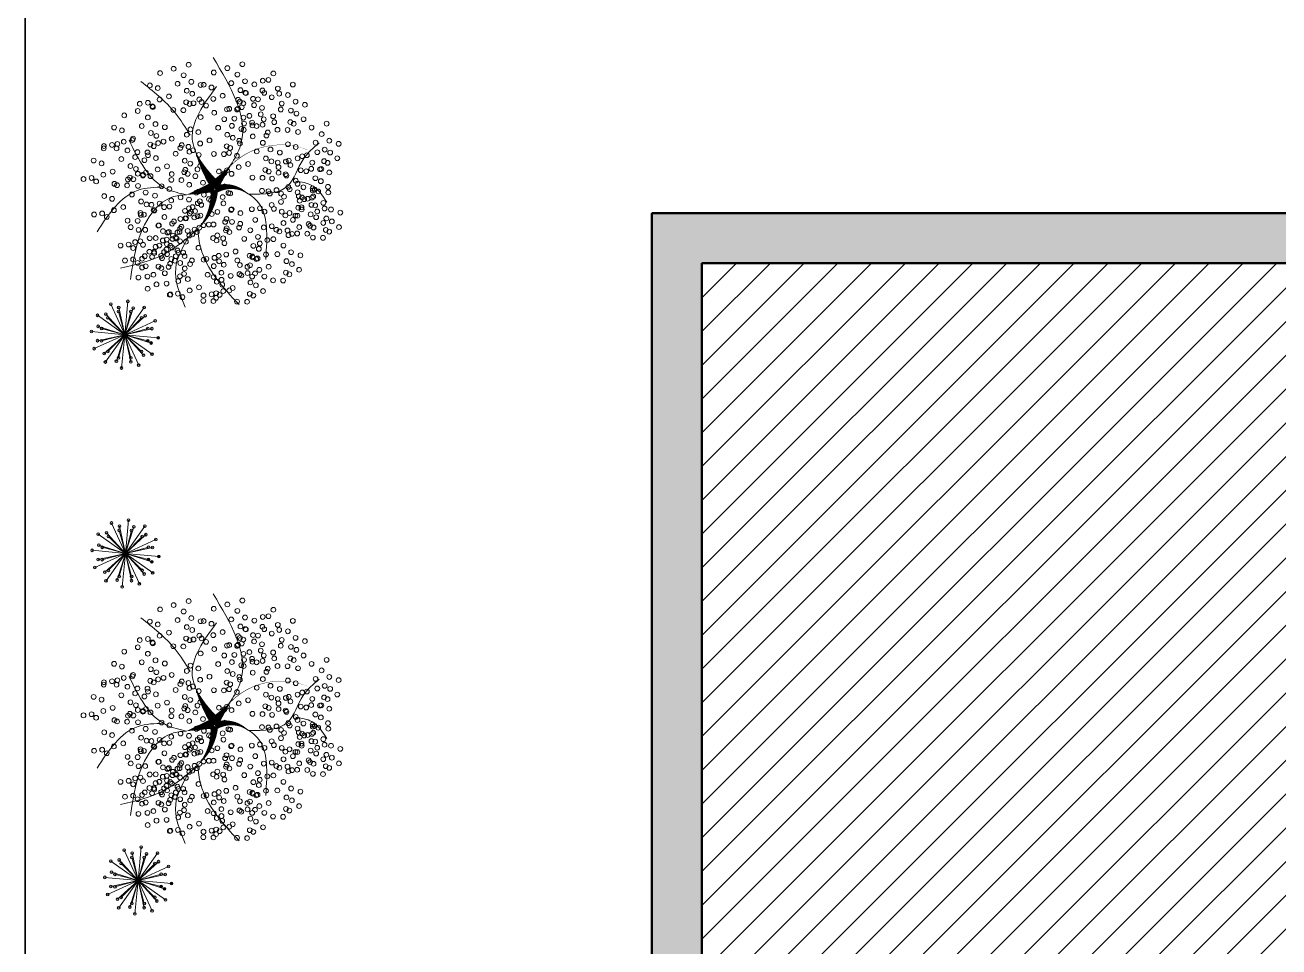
# Model space of a CAD drawing. Header units: millimetres. Extents: x -18002 to 19000, y -38859 to 21000.
# Drawn here: x -17000 to -11998, y 15071 to 18750 of the extents above; entities that cross this region are included whole.
import ezdxf

# ---------------------------------------------------------------- set-up
doc = ezdxf.new("R2010")
doc.units = ezdxf.units.MM
doc.linetypes.add('ACAD_ISO04W100', pattern=[30, 24, -3, 0, -3])
doc.linetypes.add('PHANTOM', pattern=[63.5, 31.75, -6.35, 6.35, -6.35, 6.35, -6.35])
doc.layers.get('0').update_dxf_attribs({"lineweight": 25})
for name, color, linetype, lineweight in [('A Wall', 7, 'Continuous', 50), ('C Prop', 1, 'PHANTOM', 35), ('K-Hatch', 7, 'Continuous', 25), ('www.cadblocksfree.com', 7, 'Continuous', 5)]:
    doc.layers.add(name, color=color, linetype=linetype, lineweight=lineweight)
doc.layers.add('AREA VERDE', color=7, linetype='Continuous', lineweight=5, true_color=0x00701c)
doc.layers.add('Efec-vegetacion-01', color=7, linetype='Continuous', lineweight=25, true_color=0x00ad00)

# ---------------------------------------------------------------- blocks, each defined once
blk = doc.blocks.new('G3')
at = {"color": 96, "linetype": 'ByBlock', "lineweight": -2, "true_color": 0x006600}
for centre in [(-0.2108, 0.1166), (-0.1452, 0.1576), (-0.096, 0.1166), (-0.0796, 0.1412), (0.0025, 0.1494), (0.0681, 0.0592)]:
    blk.add_circle(centre, 0.0183, dxfattribs=at)
at = {"color": 66, "linetype": 'ByBlock', "lineweight": -2, "true_color": 0x587500}
for centre in [(-0.0221, 0.0838), (-0.3339, 0.01), (-0.2601, -0.0064), (-0.1862, 0.01), (-0.0467, 0.0428), (0.0189, 0.0018), (-0.4078, -0.0556), (-0.3503, -0.031), (-0.0796, -0.0392)]:
    blk.add_circle(centre, 0.0183, dxfattribs=at)
at = {"color": 66, "linetype": 'ByBlock', "lineweight": -2, "true_color": 0x638500}
for centre in [(-0.2273, -0.0884), (-0.0057, -0.072), (-0.2683, -0.1376), (-0.1534, -0.1786), (-0.0467, -0.154), (0.0681, -0.1212)]:
    blk.add_circle(centre, 0.0183, dxfattribs=at)
blk = doc.blocks.new('A$C031C037E')
at = {"color": 36, "true_color": 0x6b3600}
for points in [[(-0.0154, 0.0376, 0.00154, 0.000257, -0.381476), (0.1546, 0.1178, 0.000257, 0.000257, 1.841687)], [(-0.0188, 0.029, 0.0206, 0.000257, -0.074947), (-0.0662, 0.094, 0.000257, 0.000257, -0.762797)], [(-0.0237, 0.0282, 0.0206, 0.000257, 0), (0.006, 0.0717, 0.000257, 0.000257, 0)], [(-0.023, 0.0273, 0.0206, 0.000257, 0), (-0.0752, 0.007, 0.000257, 0.000257, 0)], [(-0.0216, 0.0216, 0.0154, 0.000257, -0.199177), (-0.0476, -0.0588, 0.000257, 0.000257, -1.224983)], [(-0.0198, 0.0229, 0.0154, 0.000257, -0.286986), (0.0468, 0.0196, 0.000257, 0.000257, 1.494927)]]:
    blk.add_lwpolyline(points, format="xyseb", dxfattribs=at)
for points, knots in [([(-0.0154, 0.0376), (0.0016, 0.065), (0.0516, 0.146), (-0.0086, 0.2282), (-0.0484, 0.2825)], [0, 0, 0, 0, 0.352913, 1.042399, 1.042399, 1.042399, 1.042399]), ([(-0.0271, 0.0436), (-0.0484, 0.0678), (-0.0972, 0.1235), (-0.0582, 0.189), (-0.0363, 0.2259)], [0, 0, 0, 0, 0.3431079, 0.7867503, 0.7867503, 0.7867503, 0.7867503]), ([(-0.0794, 0.1254), (-0.0901, 0.1396), (-0.1193, 0.1785), (-0.1603, 0.205), (-0.1863, 0.2219)], [0, 0, 0, 0, 0.2057262, 0.5631947, 0.5631947, 0.5631947, 0.5631947]), ([(0.0468, 0.0196), (0.0767, 0.0224), (0.1295, 0.0274), (0.1409, 0.0976), (0.1658, 0.123), (0.1765, 0.1339)], [0, 0, 0, 0, 0.3078456, 0.5431204, 0.720549, 0.720549, 0.720549, 0.720549]), ([(-0.0752, 0.007), (-0.0892, 0.0088), (-0.1444, 0.016), (-0.1754, 0.0664), (-0.1986, 0.1039)], [0, 0, 0, 0, 0.1606959, 0.6320477, 0.6320477, 0.6320477, 0.6320477]), ([(0.1372, 0.0544), (0.1485, 0.0537), (0.1754, 0.052), (0.1926, 0.0307), (0.2026, 0.0184)], [0, 0, 0, 0, 0.1271248, 0.3016984, 0.3016984, 0.3016984, 0.3016984]), ([(-0.0031, 0.0356), (0.0225, 0.0293), (0.0895, 0.0127), (0.0914, -0.0603), (0.0926, -0.1055)], [0, 0, 0, 0, 0.2819737, 0.7376857, 0.7376857, 0.7376857, 0.7376857]), ([(-0.1215, 0.0183), (-0.1391, 0.0161), (-0.1964, 0.0088), (-0.2249, -0.0451), (-0.2447, -0.0825)], [0, 0, 0, 0, 0.1995704, 0.6486688, 0.6486688, 0.6486688, 0.6486688]), ([(-0.0752, 0.007), (-0.0851, 0.0054), (-0.109, 0.0014), (-0.1633, -0.0534), (-0.1671, -0.1189), (-0.17, -0.1698)], [0, 0, 0, 0, 0.1153881, 0.2772353, 0.8447002, 0.8447002, 0.8447002, 0.8447002]), ([(-0.0473, -0.0585), (-0.0666, -0.0789), (-0.1069, -0.1216), (-0.1629, -0.14), (-0.1921, -0.1496)], [0, 0, 0, 0, 0.3218782, 0.6739721, 0.6739721, 0.6739721, 0.6739721]), ([(-0.0473, -0.0585), (-0.0446, -0.0709), (-0.0321, -0.1279), (0.0131, -0.1681), (0.0484, -0.1996)], [0, 0, 0, 0, 0.1472513, 0.6726927, 0.6726927, 0.6726927, 0.6726927]), ([(-0.0652, -0.0788), (-0.074, -0.099), (-0.094, -0.1448), (-0.0703, -0.1896), (-0.0571, -0.2147)], [0, 0, 0, 0, 0.2444721, 0.5549445, 0.5549445, 0.5549445, 0.5549445])]:
    blk.add_open_spline(points, degree=3, knots=knots, dxfattribs=at)
at = {"extrusion": (0, 0, -1), "zscale": -0.2574076664958476}
for p, xscale, yscale, rotation in [((0.0909, 0.228), 0.257407666495843, 0.257407666495843, 143.8845948982851), ((-0.0147, 0.2391), 0.257407666495843, 0.257407666495843, 143.8845948982851), ((-0.0429, 0.1606), 0.2574076664959257, 0.2574076664959257, 278.8845948982666), ((-0.1179, 0.2082), 0.257407666495843, 0.257407666495843, 143.8845948982851), ((0.0029, 0.1488), 0.257407666495843, 0.257407666495843, 143.8845948982851), ((0.1537, 0.1382), 0.257407666495843, 0.257407666495843, 143.8845948982851), ((-0.1916, 0.1375), 0.257407666495843, 0.257407666495843, 143.8845948982851), ((-0.0774, 0.1094), 0.257407666495843, 0.257407666495843, 143.8845948982851), ((0.0818, 0.0899), 0.257407666495843, 0.257407666495843, 143.8845948982851), ((-0.1785, 0.0795), 0.257407666495843, 0.257407666495843, 143.8845948982851), ((0.1878, 0.0694), 0.257407666495843, 0.257407666495843, 143.8845948982851), ((0.0493, 0.0313), 0.257407666495843, 0.257407666495843, 143.8845948982851), ((-0.1492, 0.0409), 0.257407666495843, 0.257407666495843, 143.8845948982851), ((0.1604, 0.0015), 0.257407666495843, 0.257407666495843, 143.8845948982851), ((-0.1759, 0.0075), 0.257407666495843, 0.257407666495843, 143.8845948982851), ((-0.2076, 0.0023), 0.257407666495843, 0.257407666495843, 143.8845948982851), ((-0.0111, -0.0171), 0.257407666495843, 0.257407666495843, 143.8845948982851), ((0.1026, -0.0549), 0.257407666495843, 0.257407666495843, 143.8845948982851), ((0.0911, -0.0834), 0.257407666495843, 0.257407666495843, 143.8845948982851)]:
    blk.add_blockref('G3', p, dxfattribs=dict(at, xscale=xscale, yscale=yscale, rotation=rotation))
at = {"color": 66, "true_color": 0x587500, "extrusion": (0, 0, -1), "zscale": -0.2574076664958476}
for p, xscale, yscale, rotation in [((0.0353, -0.045), 0.2574076664959257, 0.2574076664959257, 278.8845948982666), ((0.0937, -0.127), 0.2574076664959257, 0.2574076664959257, 278.8845948982666), ((-0.0689, -0.0652), 0.257407666495843, 0.257407666495843, 143.8845948982851), ((-0.1369, -0.0892), 0.257407666495843, 0.257407666495843, 143.8845948982851), ((0.1167, -0.1702), 0.2574076664959257, 0.2574076664959257, 278.8845948982666), ((-0.0035, -0.1426), 0.257407666495843, 0.257407666495843, 143.8845948982851), ((-0.0699, -0.1377), 0.257407666495843, 0.257407666495843, 143.8845948982851)]:
    blk.add_blockref('G3', p, dxfattribs=dict(at, xscale=xscale, yscale=yscale, rotation=rotation))
blk = doc.blocks.new('FLORES')
at = {"linetype": 'ACAD_ISO04W100', "true_color": 0x90477d}
h = blk.add_hatch(color=225, dxfattribs=at)
h.dxf.hatch_style = 1
edge = h.paths.add_edge_path()
edge.add_arc((0.448, 0), 0.0184, 0, 360)
edge = h.paths.add_edge_path()
edge.add_arc((0.364, -0.078), 0.0184, 0, 360)
edge = h.paths.add_edge_path()
edge.add_arc((0.315, -0.053), 0.0184, 0, 360)
at = {"layer": 'Efec-vegetacion-01', "linetype": 'ACAD_ISO04W100', "true_color": 0x90477d}
h = blk.add_hatch(color=225, dxfattribs=at)
h.dxf.hatch_style = 1
edge = h.paths.add_edge_path()
edge.add_arc((0.388, -0.224), 0.0184, 0, 360)
edge = h.paths.add_edge_path()
edge.add_arc((-0.053, -0.315), 0.0184, 0, 360)
edge = h.paths.add_edge_path()
edge.add_arc((-0.078, -0.364), 0.0184, 0, 360)
edge = h.paths.add_edge_path()
edge.add_arc((0.112, -0.3), 0.0184, 0, 360)
edge = h.paths.add_edge_path()
edge.add_arc((0, -0.448), 0.0184, 0, 360)
edge = h.paths.add_edge_path()
edge.add_arc((0.114, -0.355), 0.0184, 0, 360)
edge = h.paths.add_edge_path()
edge.add_arc((0.246, -0.204), 0.0184, 0, 360)
edge = h.paths.add_edge_path()
edge.add_arc((0.224, -0.388), 0.0184, 0, 360)
edge = h.paths.add_edge_path()
edge.add_arc((0.276, -0.25), 0.0184, 0, 360)
edge = h.paths.add_edge_path()
edge.add_arc((-0.204, -0.246), 0.0184, 0, 360)
edge = h.paths.add_edge_path()
edge.add_arc((-0.388, -0.224), 0.0184, 0, 360)
edge = h.paths.add_edge_path()
edge.add_arc((-0.25, -0.276), 0.0184, 0, 360)
edge = h.paths.add_edge_path()
edge.add_arc((-0.224, -0.388), 0.0184, 0, 360)
edge = h.paths.add_edge_path()
edge.add_arc((-0.246, 0.204), 0.0184, 0, 360)
edge = h.paths.add_edge_path()
edge.add_arc((-0.315, 0.053), 0.0184, 0, 360)
edge = h.paths.add_edge_path()
edge.add_arc((-0.388, 0.224), 0.0184, 0, 360)
edge = h.paths.add_edge_path()
edge.add_arc((-0.364, 0.078), 0.0184, 0, 360)
edge = h.paths.add_edge_path()
edge.add_arc((-0.3, -0.112), 0.0184, 0, 360)
edge = h.paths.add_edge_path()
edge.add_arc((-0.448, 0), 0.0184, 0, 360)
edge = h.paths.add_edge_path()
edge.add_arc((-0.355, -0.114), 0.0184, 0, 360)
edge = h.paths.add_edge_path()
edge.add_arc((-0.112, 0.3), 0.0184, 0, 360)
edge = h.paths.add_edge_path()
edge.add_arc((-0.114, 0.355), 0.0184, 0, 360)
edge = h.paths.add_edge_path()
edge.add_arc((0.388, 0.224), 0.0184, 0, 360)
edge = h.paths.add_edge_path()
edge.add_arc((0.204, 0.246), 0.0184, 0, 360)
edge = h.paths.add_edge_path()
edge.add_arc((0.25, 0.276), 0.0184, 0, 360)
edge = h.paths.add_edge_path()
edge.add_arc((0.053, 0.315), 0.0184, 0, 360)
edge = h.paths.add_edge_path()
edge.add_arc((0.224, 0.388), 0.0184, 0, 360)
edge = h.paths.add_edge_path()
edge.add_arc((0.078, 0.364), 0.0184, 0, 360)
edge = h.paths.add_edge_path()
edge.add_arc((0, 0.448), 0.0184, 0, 360)
edge = h.paths.add_edge_path()
edge.add_arc((-0.224, 0.388), 0.0184, 0, 360)
edge = h.paths.add_edge_path()
edge.add_arc((-0.276, 0.25), 0.0184, 0, 360)
edge = h.paths.add_edge_path()
edge.add_arc((0.3, 0.112), 0.0184, 0, 360)
edge = h.paths.add_edge_path()
edge.add_arc((0.355, 0.114), 0.0184, 0, 360)
at = {"color": 77, "ltscale": 0.05, "true_color": 0x599631}
for q in [(-0.224, 0.388), (-0.114, 0.355), (0, 0.448), (0.224, 0.388), (0.078, 0.364), (-0.388, 0.224), (-0.276, 0.25), (-0.246, 0.204), (-0.112, 0.3), (0.053, 0.315), (0.25, 0.276), (0.204, 0.246), (0.388, 0.224), (-0.448, 0), (-0.364, 0.078), (-0.315, 0.053), (-0.3, -0.112), (0.355, 0.114), (0.3, 0.112), (-0.388, -0.224), (-0.355, -0.114), (-0.25, -0.276), (-0.224, -0.388), (-0.204, -0.246), (-0.078, -0.364), (-0.053, -0.315), (0.388, -0.224), (0.364, -0.078), (0.448, 0), (0.315, -0.053), (0.276, -0.25), (0.246, -0.204), (0.224, -0.388), (0.114, -0.355), (0.112, -0.3), (0, -0.448)]:
    blk.add_line((0, 0), q, dxfattribs=at)
at = {"layer": 'AREA VERDE', "color": 216, "ltscale": 0.05, "true_color": 0x750075}
for centre in [(-0.224, 0.388), (-0.114, 0.355), (0, 0.448), (0.078, 0.364), (0.224, 0.388), (-0.388, 0.224), (-0.276, 0.25), (-0.246, 0.204), (-0.112, 0.3), (0.053, 0.315), (0.204, 0.246), (0.25, 0.276), (0.388, 0.224), (-0.448, 0), (-0.364, 0.078), (-0.315, 0.053), (0.3, 0.112), (0.355, 0.114), (0.448, 0), (-0.355, -0.114), (-0.3, -0.112), (0.315, -0.053), (0.364, -0.078), (-0.388, -0.224), (-0.25, -0.276), (-0.204, -0.246), (-0.053, -0.315), (0.112, -0.3), (0.246, -0.204), (0.276, -0.25), (0.388, -0.224), (-0.224, -0.388), (-0.078, -0.364), (0, -0.448), (0.114, -0.355), (0.224, -0.388)]:
    blk.add_circle(centre, 0.0184, dxfattribs=at)

msp = doc.modelspace()

# ---------------------------------------------------------------- hatches: boundary and pattern name
at = {"layer": 'K-Hatch', "linetype": 'Continuous'}
h = msp.add_hatch(color=256, dxfattribs=at)
h.dxf.hatch_style = 1
h.paths.add_polyline_path([(-14500, 8000), (-7500, 8000), (-7500, 18000), (-14500, 18000)])
h.paths.add_polyline_path([(-14300, 17800), (-7700, 17800), (-7700, 8200), (-14300, 8200)], flags=16)
h = msp.add_hatch(dxfattribs=at)
h.set_pattern_fill('ANSI31', color=256, scale=30)
h.set_pattern_definition([(45, (9e-13, 3000), (-67.3519, 67.3519), [])])
h.paths.add_polyline_path([(-14300, 8200), (-7700, 8200), (-7700, 17800), (-14300, 17800)])
h.paths.add_polyline_path([(-12158.6, 12876.6), (-9705.5, 12876.6), (-9705.5, 13570.8), (-12158.6, 13570.8)], flags=24)

# ---------------------------------------------------------------- linework, layer by layer
at = {"layer": 'A Wall', "linetype": 'Continuous'}
for p, q in [((-14500, 8000), (-14500, 18000)), ((-7500, 18000), (-14500, 18000)), ((-14300, 8200), (-14300, 17800)), ((-7700, 17800), (-14300, 17800))]:
    msp.add_line(p, q, dxfattribs=at)
at = {"layer": 'C Prop', "linetype": 'Continuous'}
msp.add_line((-17000, 3000), (-17000, 21000), dxfattribs=at)

# ---------------------------------------------------------------- block references
at = {"layer": 'www.cadblocksfree.com', "xscale": 2017.507402288866, "yscale": 2017.507402288866, "zscale": 2017.507402288866, "rotation": 354.6446128471956}
for p in [(-16205.9, 18044.5), (-16205.9, 15903.9)]:
    msp.add_blockref('A$C031C037E', p, dxfattribs=at)
at = {"layer": 'www.cadblocksfree.com', "linetype": 'ACAD_ISO04W100', "xscale": 298.1358426787524, "yscale": 298.1358426787524, "zscale": 298.1358426787524, "rotation": 354.6446128471956}
for p in [(-16602.5, 17514.5), (-16599.8, 16641.3), (-16549.2, 15335.9)]:
    msp.add_blockref('FLORES', p, dxfattribs=at)

doc.saveas('drawing.dxf')
